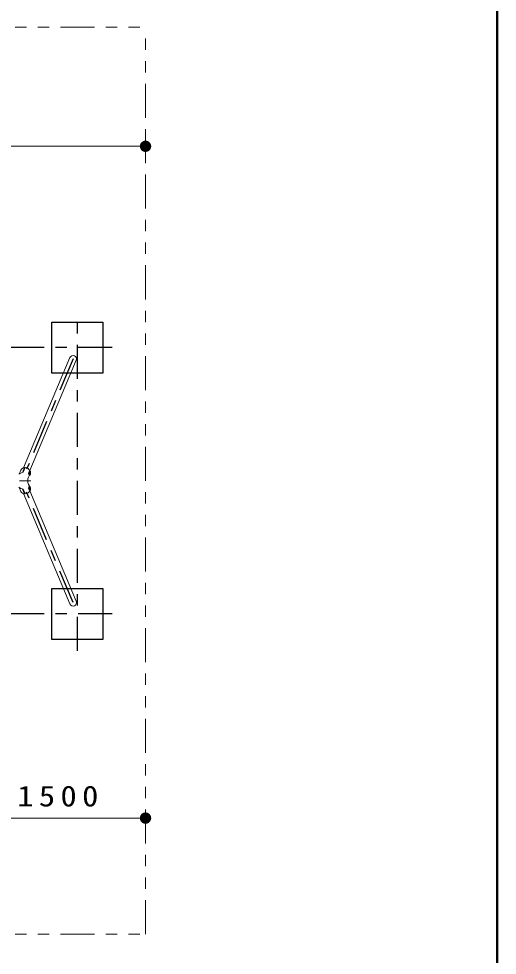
# Model space of a CAD drawing. Units: millimetres on the paper, with parts at other scales. Extents: x -385 to 0, y -5 to 267.
# Drawn here: x -42.2 to 0, y 115.7 to 198.3 of the extents above; entities that cross this region are included whole.
import ezdxf

# ---------------------------------------------------------------- set-up
doc = ezdxf.new("R2010")
doc.units = ezdxf.units.MM
for name, pattern in [('USER2', [6, 3, -1, 1, -1]), ('USER3', [8, 3, -1, 1, -1, 1, -1]), ('USER4', [8, 5, -3])]:
    doc.linetypes.add(name, pattern=pattern)
doc.layers.add('LY_1', color=4, linetype='Continuous', lineweight=25)
doc.layers.add('LY_2', color=7, linetype='Continuous', lineweight=13)
doc.styles.add('ＭＳ ゴシック', font='')
doc.styles.get('ＭＳ ゴシック').set_extended_font_data('MS Gothic')

# ---------------------------------------------------------------- blocks, each defined once
blk = doc.blocks.new('filled_dot')
at = {"color": 0, "linetype": 'Continuous', "lineweight": -2, "const_width": 1.25}
blk.add_lwpolyline([(-0.625, 0, 1), (0.625, 0, 1)], format="xyb", close=True, dxfattribs=at)

msp = doc.modelspace()

# ---------------------------------------------------------------- linework, layer by layer
at = {"layer": 'LY_1', "color": 7, "linetype": 'USER3', "lineweight": 13}
for p, q in [((-102.518, 197.516), (-31.018, 197.516)), ((-31.018, 117.516), (-31.018, 197.516)), ((-94.133, 157.516), (-40.214, 157.516)), ((-102.518, 117.516), (-31.018, 117.516))]:
    msp.add_line(p, q, dxfattribs=at)
at = {"layer": 'LY_1', "color": 7, "lineweight": 13}
for p, q in [((-31.018, 187.013), (-69.018, 187.013)), ((-37.687, 168.384), (-41.785, 158.649)), ((-37.129, 168.149), (-41.228, 158.414)), ((-41.877, 158.248), (-41.683, 158.677)), ((-41.804, 158.268), (-41.619, 158.678)), ((-41.673, 158.557), (-41.673, 158.678)), ((-42.174, 158.111), (-42.016, 158.461)), ((-41.329, 157.845), (-41.259, 158.001)), ((-41.206, 158.369), (-41.277, 158.323)), ((-41.225, 158.001), (-41.271, 158.001)), ((-41.157, 158.358), (-41.225, 158.315)), ((-41.157, 158.1), (-41.225, 158.001)), ((-41.157, 158.358), (-41.206, 158.369)), ((-41.157, 158.358), (-41.157, 158.1)), ((-41.329, 157.187), (-41.259, 157.032)), ((-41.225, 157.032), (-41.271, 157.032)), ((-41.157, 156.932), (-41.225, 157.032)), ((-42.174, 156.921), (-42.016, 156.572)), ((-41.877, 156.784), (-41.683, 156.355)), ((-41.804, 156.765), (-41.619, 156.354)), ((-37.687, 146.649), (-41.785, 156.384)), ((-41.673, 156.475), (-41.673, 156.354)), ((-41.206, 156.663), (-41.277, 156.709)), ((-37.129, 146.884), (-41.228, 156.618)), ((-41.157, 156.675), (-41.225, 156.718)), ((-41.157, 156.675), (-41.206, 156.663)), ((-41.157, 156.675), (-41.157, 156.932)), ((-31.018, 127.761), (-46.018, 127.761))]:
    msp.add_line(p, q, dxfattribs=at)
at = {"layer": 'LY_1', "color": 20, "linetype": 'USER2'}
for p, q in [((-37.018, 142.516), (-37.018, 172.516)), ((-33.968, 169.266), (-100.381, 169.266)), ((-37.408, 168.266), (-41.506, 158.532)), ((-37.408, 146.766), (-41.506, 156.501)), ((-33.968, 145.766), (-100.568, 145.766))]:
    msp.add_line(p, q, dxfattribs=at)
at = {"layer": 'LY_1', "linetype": 'USER4'}
for points in [[(-39.268, 171.516), (-34.768, 171.516), (-34.768, 167.016), (-39.268, 167.016)], [(-39.268, 148.016), (-34.768, 148.016), (-34.768, 143.516), (-39.268, 143.516)], [(-39.268, 148.016), (-34.768, 148.016), (-34.768, 143.516), (-39.268, 143.516)]]:
    msp.add_lwpolyline(points, close=True, dxfattribs=at)
at = {"layer": 'LY_1', "color": 7, "lineweight": 13}
for centre, radius, start, end in [((-37.408, 168.266), 0.302, 337.16682, 157.16682), ((-41.657, 158.273), 0.405, 93.66775, 152.42249), ((-41.643, 158.215), 0.464, 19.42244, 87.02982), ((-41.528, 157.1), 1.2, 103.30201, 123.98336), ((-40.6, 157.516), 0.8, 155.69522, 204.30478), ((-41.059, 158.167), 0.269, 144.29897, 218.06725), ((-41.007, 158.158), 0.269, 144.29897, 215.70103), ((-40.854, 158.153), 0.358, 174.43377, 180.09964), ((-40.854, 158.151), 0.358, 179.90036, 185.56623), ((-41.099, 158.18), 0.111, 161.27481, 176.39137), ((-41.099, 158.124), 0.111, 183.60863, 198.72519), ((-41.19, 158.211), 0.0144, 137.87618, 161.17242), ((-41.19, 158.093), 0.0144, 198.82758, 222.12382), ((-41.199, 158.219), 0.0026, 39.49663, 140.92433), ((-41.199, 158.085), 0.0026, 219.07567, 320.50337), ((-41.208, 158.211), 0.0144, 18.82758, 42.12382), ((-41.208, 158.093), 0.0144, 317.87618, 341.17242), ((-41.299, 158.18), 0.111, 3.60863, 18.72519), ((-41.299, 158.124), 0.111, 341.27481, 356.39137), ((-41.544, 158.153), 0.358, 359.90036, 5.56623), ((-41.544, 158.151), 0.358, 354.43377, 0.09964), ((-41.059, 156.866), 0.269, 141.93275, 215.70103), ((-41.007, 156.875), 0.269, 144.29897, 215.70103), ((-41.19, 156.94), 0.0144, 137.87618, 161.17242), ((-41.199, 156.948), 0.0026, 39.49663, 140.92433), ((-41.208, 156.94), 0.0144, 18.82758, 42.12382), ((-41.528, 157.933), 1.2, 236.01665, 256.69799), ((-41.657, 156.759), 0.405, 207.57751, 266.33225), ((-41.643, 156.817), 0.464, 272.97018, 340.57756), ((-40.854, 156.881), 0.358, 174.43377, 180.09964), ((-40.854, 156.88), 0.358, 179.90036, 185.56623), ((-41.099, 156.909), 0.111, 161.27481, 176.39137), ((-41.099, 156.852), 0.111, 183.60863, 198.72519), ((-41.19, 156.821), 0.0144, 198.82758, 222.12382), ((-41.199, 156.813), 0.0026, 219.07567, 320.50337), ((-41.208, 156.821), 0.0144, 317.87618, 341.17242), ((-41.299, 156.909), 0.111, 3.60863, 18.72519), ((-41.299, 156.852), 0.111, 341.27481, 356.39137), ((-41.544, 156.881), 0.358, 359.90036, 5.56623), ((-41.544, 156.88), 0.358, 354.43377, 0.09964), ((-37.408, 146.766), 0.302, 202.83318, 22.83318)]:
    msp.add_arc(centre, radius, start, end, dxfattribs=at)
at = {"layer": 'LY_2', "lineweight": 50}
msp.add_line((0, 0), (0, 267), dxfattribs=at)

# ---------------------------------------------------------------- block references
at = {"layer": 'LY_1', "color": 7, "lineweight": 13, "xscale": 0.4, "yscale": 0.4, "rotation": 180}
for p in [(-31.018, 187.013), (-31.018, 127.761)]:
    msp.add_blockref('filled_dot', p, dxfattribs=at)

# ---------------------------------------------------------------- texts
at = {"layer": 'LY_1', "color": 7, "insert": (-38.518, 128.761), "char_height": 1.833, "attachment_point": 8, "style": 'ＭＳ ゴシック'}
msp.add_mtext('\\T1.33;\\W1.15;1500', dxfattribs=at)

doc.saveas('drawing.dxf')
